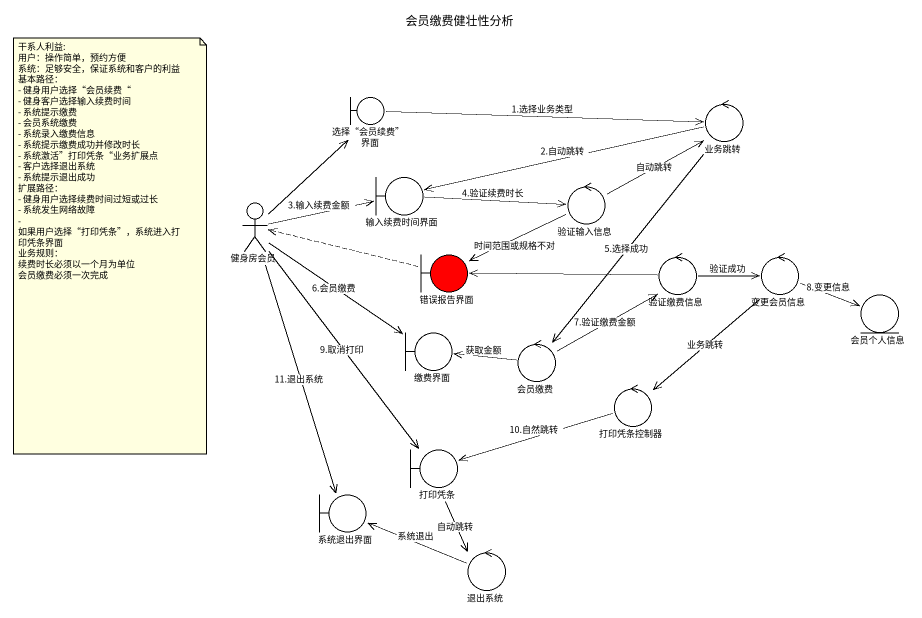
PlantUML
@startuml
title 会员缴费健壮性分析
boundary "选择“会员续费”界面" as 选择_会员续费_界面
control 业务跳转
actor 健身房会员
boundary 输入续费时间界面
control 验证输入信息
boundary 错误报告界面 #FF0000
control 验证缴费信息
control 变更会员信息
entity 会员个人信息
boundary 缴费界面
control 会员缴费
control 打印凭条控制器
boundary 打印凭条
boundary 系统退出界面
control 退出系统
选择_会员续费_界面 -right-> 业务跳转 : 1.选择业务类型
业务跳转 -left-> 输入续费时间界面 : 2.自动跳转
业务跳转 --> 会员缴费 : 5.选择成功
健身房会员 -up-> 选择_会员续费_界面
健身房会员 -right-> 输入续费时间界面 : 3.输入续费金额
健身房会员 --> 缴费界面 : 6.会员缴费
健身房会员 --> 打印凭条 : 9.取消打印
健身房会员 --> 系统退出界面 : 11.退出系统
输入续费时间界面 -right-> 验证输入信息 : 4.验证续费时长
验证输入信息 -up-> 业务跳转 : 自动跳转
验证输入信息 -left-> 错误报告界面 : 时间范围或规格不对
错误报告界面 .left.> 健身房会员
验证缴费信息 -left-> 错误报告界面
验证缴费信息 -right-> 变更会员信息 : 验证成功
变更会员信息 -right-> 会员个人信息 : 8.变更信息
变更会员信息 --> 打印凭条控制器 : 业务跳转
会员缴费 -up-> 验证缴费信息 : 7.验证缴费金额
会员缴费 -left-> 缴费界面 : 获取金额
打印凭条控制器 -left-> 打印凭条 : 10.自然跳转
打印凭条 --> 退出系统 : 自动跳转
退出系统 -left-> 系统退出界面 : 系统退出
note as N1
  干系人利益:
  用户：操作简单，预约方便
  系统：足够安全，保证系统和客户的利益
  基本路径：
  - 健身用户选择“会员续费“
  - 健身客户选择输入续费时间
  - 系统提示缴费
  - 会员系统缴费
  - 系统录入缴费信息
  - 系统提示缴费成功并修改时长
  - 系统激活”打印凭条“业务扩展点
  - 客户选择退出系统
  - 系统提示退出成功
  扩展路径：
  - 健身用户选择续费时间过短或过长
  - 系统发生网络故障
  - 如果用户选择“打印凭条”，系统进入打印凭条界面
  业务规则：
  续费时长必须以一个月为单位
  会员缴费必须一次完成
end note
@enduml
